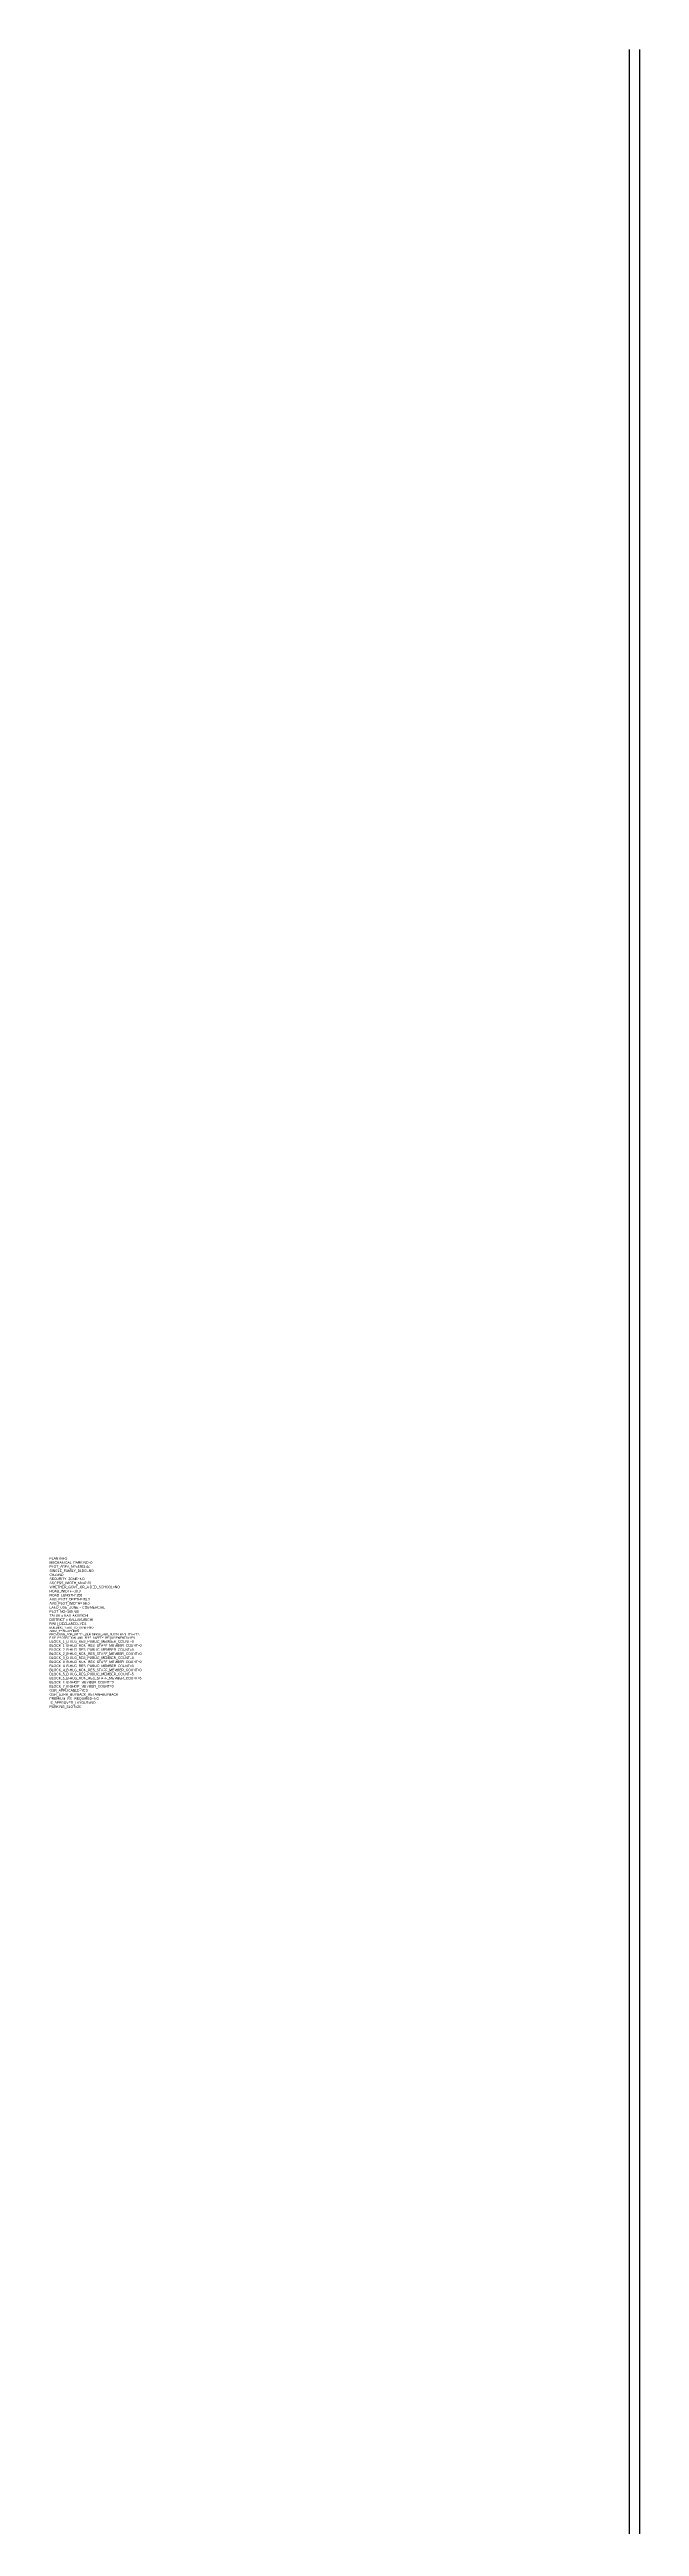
# Model space of a CAD drawing. Header units: metres. Extents: x 3750 to 6203, y 1588 to 3614.
# Drawn here: x 4619 to 4860, y 2600 to 3613 of the extents above; entities that cross this region are included whole.
import ezdxf

# ---------------------------------------------------------------- set-up
doc = ezdxf.new("R2010")
doc.units = ezdxf.units.M
doc.layers.add('00', color=7, linetype='Continuous')
doc.layers.add('PLAN_INFO', color=1, linetype='Continuous')
doc.styles.get("Standard").update_dxf_attribs({"font": 'swissc.ttf'})

msp = doc.modelspace()

# ---------------------------------------------------------------- linework, layer by layer
at = {"layer": '00', "lineweight": 30}
for points in [[(4856.1214, 3612.5029), (4856.1214, 2201.0752)], [(4860.2772, 3612.5029), (4860.2772, 2201.0752)]]:
    msp.add_lwpolyline(points, dxfattribs=at)

# ---------------------------------------------------------------- texts
at = {"layer": 'PLAN_INFO', "insert": (4619.264, 2996.4495), "char_height": 1, "width": 39.89048, "attachment_point": 1}
msp.add_mtext('PLAN INFO\\PMECHANICAL_PARKING=0\\PPLOT_AREA_M2=5553.44\\PSINGLE_FAMILY_BLDG=NO\\PCRZ=NO\\PSECURITY_ZONE=NO\\PACCESS_WIDTH_M=42.20\\PWHETHER_GOVT_OR_AIDED_SCHOOL=NO\\PROAD_WIDTH=18.0\\PROAD_LENGTH=250\\PAVG_PLOT_DEPTH= 85.0\\PAVG_PLOT_WIDTH= 66.0\\PLAND_USE_ZONE = COMMERCIAL\\PPLOT_NO=185 /1B\\PTALUK = KALLAKURICHI\\PDISTRICT = KALLAKURICHI\\PRWH_DECLARED=YES\\P{\\H0.83333x;BUILDING_NEAR_TO_RIVER=NO\\PAREA_TYPE=OTHERS\\PPROVISION_FOR_GREEN_BUILDINGS_AND_SUSTAINABILITY=YES\\PFIRE_PROTECTION_AND_FIRE_SAFETY_REQUIREMENTS=YES\\P}BLOCK_1_B-HLG_RES_PUBLIC_MEMBER_COUNT=0\\PBLOCK_1_B-HLG_NON_RES_STAFF_MEMBER_COUNT=0\\PBLOCK_2_B-HLG_RES_PUBLIC_MEMBER_COUNT=0\\PBLOCK_2_B-HLG_NON_RES_STAFF_MEMBER_COUNT=0\\PBLOCK_3_B-HLG_RES_PUBLIC_MEMBER_COUNT=0\\PBLOCK_3_B-HLG_NON_RES_STAFF_MEMBER_COUNT=0\\PBLOCK_4_B-HLG_RES_PUBLIC_MEMBER_COUNT=0\\PBLOCK_4_B-HLG_NON_RES_STAFF_MEMBER_COUNT=0\\PBLOCK_5_B-HLG_RES_PUBLIC_MEMBER_COUNT=5\\PBLOCK_5_B-HLG_NON_RES_STAFF_MEMBER_COUNT=5\\PBLOCK_6_B-SHOP_MEMBER_COUNT=0\\PBLOCK_7_B-SHOP_MEMBER_COUNT=0\\POSR_APPLICABLE=YES\\POSR_SURR_BUYBACK_RETAIN=BUYBACK\\PPREMIUM_FSI_REQUIRED=NO\\PIS_APPROVED_LAYOUT=NO\\PPARKING_SLOT=20', dxfattribs=at)

doc.saveas('drawing.dxf')
